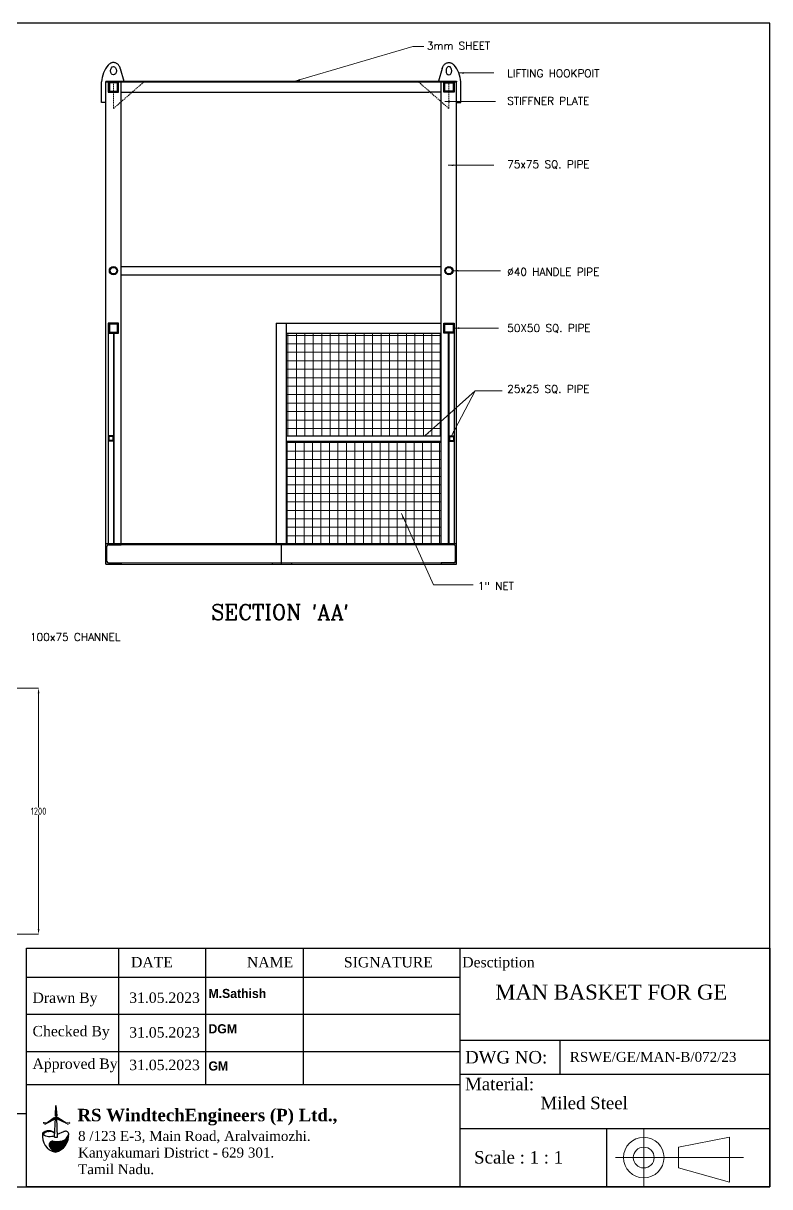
# Model space of a CAD drawing. Header units: millimetres. Extents: x 11912 to 63787, y -45933 to 16243.
# Drawn here: x 16294 to 19931, y -23755 to -18085 of the extents above; entities that cross this region are included whole.
import ezdxf

# ---------------------------------------------------------------- set-up
doc = ezdxf.new("R2010")
doc.units = ezdxf.units.MM
doc.linetypes.add('HIDDEN', pattern=[9.525, 6.35, -3.175])
doc.styles.get("Standard").update_dxf_attribs({"font": 'dim.shx'})
doc.dimstyles.get("Standard").update_dxf_attribs({"dimtxt": 35, "dimasz": 25, "dimexe": 0.18, "dimexo": 30, "dimgap": 0.09, "dimtad": 0, "dimtih": 1, "dimtoh": 1, "dimdec": 0, "dimzin": 0, "dimdsep": 46, "dimtxsty": 'Standard', "dimcen": 0.09, "dimadec": 0, "dimazin": 0, "dimtfac": 1, "dimtdec": 0, "dimtofl": 0, "dimtmove": 0, "dimatfit": 3, "dimfxl": 1, "dimtolj": 1, "dimtzin": 0, "dimlwd": 5, "dimlwe": 5, "dimarcsym": 0})
pattern_1 = [(45, (-6915.018, -98195.706), (-3.05584582, 3.05584582), [])]

# ---------------------------------------------------------------- blocks, each defined once
blk = doc.blocks.new('*D17')
at = {"color": 0, "lineweight": 5, "transparency": 16777216}
for p, q in [((16257, -21324.4), (16368.4, -21324.4)), ((16368.2, -21349.4), (16368.2, -21906.8)), ((16368.2, -22499.4), (16368.2, -21942)), ((16257, -22524.4), (16368.4, -22524.4))]:
    blk.add_line(p, q, dxfattribs=at)
at = {"color": 0, "transparency": 16777216}
for points in [[(16364.1, -21349.4), (16372.4, -21349.4), (16368.2, -21324.4)], [(16364.1, -22499.4), (16372.4, -22499.4), (16368.2, -22524.4)]]:
    blk.add_solid(points, dxfattribs=at)
at = {"layer": 'Defpoints', "color": 0, "transparency": 16777216}
for p in [(16227, -21324.4), (16227, -22524.4), (16368.2, -22524.4)]:
    blk.add_point(p, dxfattribs=at)
at = {"color": 0, "transparency": 16777216, "insert": (16368.2, -21924.4), "char_height": 35, "attachment_point": 5}
blk.add_mtext('\\A1;1200', dxfattribs=at)

msp = doc.modelspace()

# ---------------------------------------------------------------- hatches: boundary and pattern name
h = msp.add_hatch(color=256)
h.dxf.hatch_style = 1
h.paths.add_polyline_path([(16758.1, -18370.5), (16708.1, -18370.5), (16708.1, -18420.5), (16758.1, -18420.5)])
h.paths.add_polyline_path([(16753.1, -18375.5), (16713.1, -18375.5), (16713.1, -18415.5), (16753.1, -18415.5)], flags=16)
h = msp.add_hatch(color=256)
h.dxf.hatch_style = 1
h.paths.add_polyline_path([(18343.1, -18420.5), (18393.1, -18420.5), (18393.1, -18370.5), (18343.1, -18370.5)])
h.paths.add_polyline_path([(18348.1, -18415.5), (18388.1, -18415.5), (18388.1, -18375.5), (18348.1, -18375.5)], flags=16)
h = msp.add_hatch(color=256)
h.dxf.hatch_style = 1
h.paths.add_polyline_path([(16753.1, -19290.5, 1), (16713.1, -19290.5, 1)])
h.paths.add_polyline_path([(16749.1, -19290.5, 1), (16717.1, -19290.5, 1)], flags=16)
h = msp.add_hatch(color=256)
h.dxf.hatch_style = 1
h.paths.add_polyline_path([(18388.1, -19290.5, 1), (18348.1, -19290.5, 1)])
h.paths.add_polyline_path([(18384.1, -19290.5, 1), (18352.1, -19290.5, 1)], flags=16)
h = msp.add_hatch(color=256)
h.dxf.hatch_style = 1
h.paths.add_polyline_path([(16758.1, -19545.5), (16708.1, -19545.5), (16708.1, -19595.5), (16758.1, -19595.5)])
h.paths.add_polyline_path([(16753.1, -19550.5), (16713.1, -19550.5), (16713.1, -19590.5), (16753.1, -19590.5)], flags=16)
h = msp.add_hatch(color=256)
h.dxf.hatch_style = 1
h.paths.add_polyline_path([(18343.1, -19595.5), (18393.1, -19595.5), (18393.1, -19545.5), (18343.1, -19545.5)])
h.paths.add_polyline_path([(18348.1, -19590.5), (18388.1, -19590.5), (18388.1, -19550.5), (18348.1, -19550.5)], flags=16)
at = {"lineweight": 5, "true_color": 0x939598}
h = msp.add_hatch(dxfattribs=at)
h.set_pattern_fill('NET', color=252, scale=13)
h.paths.add_polyline_path([(18330.6, -19595.5), (17575.6, -19595.5), (17575.6, -20095.5), (18330.6, -20095.5)])
h = msp.add_hatch(color=256)
h.dxf.hatch_style = 1
h.paths.add_polyline_path([(16708.1, -20120.5), (16733.1, -20120.5), (16733.1, -20095.5), (16708.1, -20095.5)])
h.paths.add_polyline_path([(16711.1, -20117.5), (16730.1, -20117.5), (16730.1, -20098.5), (16711.1, -20098.5)], flags=16)
h = msp.add_hatch(dxfattribs=at)
h.set_pattern_fill('NET', color=252, scale=13)
h.set_pattern_definition([(0, (4412.712, -275.026), (0, 41.275), []), (90, (4412.712, -275.026), (-41.275, 3e-15), [])])
h.paths.add_polyline_path([(17575.6, -20120.5), (17575.6, -20620.5), (18330.6, -20620.5), (18330.6, -20120.5)])
h = msp.add_hatch(color=256)
h.dxf.hatch_style = 1
h.paths.add_polyline_path([(18393.1, -20095.5), (18368.1, -20095.5), (18368.1, -20120.5), (18393.1, -20120.5)])
h.paths.add_polyline_path([(18390.1, -20117.5), (18371.1, -20117.5), (18371.1, -20098.5), (18390.1, -20098.5)], flags=16)
h = msp.add_hatch(color=256)
h.dxf.hatch_style = 1
h.paths.add_polyline_path([(16701.6, -20634, -0.414214), (16709.1, -20626.5), (16770.6, -20626.5), (16770.6, -20620.5), (16695.6, -20620.5), (16695.6, -20720.5), (16770.6, -20720.5), (16770.6, -20714.5), (16709.1, -20714.5, -0.414214), (16701.6, -20707)])
h = msp.add_hatch(color=256)
h.dxf.hatch_style = 1
h.paths.add_polyline_path([(17551.1, -20620.5), (17505.9, -20620.5), (17505.9, -20626.5), (17551.1, -20626.5)])
h.paths.add_polyline_path([(17601.1, -20620.5), (17551.1, -20620.5), (17551.1, -20626.5), (17601.1, -20626.5)])
h.paths.add_polyline_path([(17601.1, -20714.5), (17551.1, -20714.5), (17551.1, -20720.5), (17601.1, -20720.5)])
h.paths.add_polyline_path([(17551.1, -20714.5), (17505.9, -20714.5), (17505.9, -20720.5), (17551.1, -20720.5)])
h = msp.add_hatch(color=256)
h.dxf.hatch_style = 1
h.paths.add_polyline_path([(18399.6, -20634, 0.414214), (18392.1, -20626.5), (18330.6, -20626.5), (18330.6, -20620.5), (18405.6, -20620.5), (18405.6, -20720.5), (18330.6, -20720.5), (18330.6, -20714.5), (18392.1, -20714.5, 0.414214), (18399.6, -20707)])
at = {"linetype": 'ByBlock', "lineweight": 9}
h = msp.add_hatch(dxfattribs=at)
h.set_pattern_fill('ANSI31', scale=34.572949, style=0)
h.set_pattern_definition(pattern_1)
h.paths.add_polyline_path([(16448.6, -23409.9), (16453.5, -23409.8), (16452.5, -23359.5), (16451, -23359.5)])
h.paths.add_polyline_path([(16453.5, -23409.8), (16458.5, -23409.7), (16454.1, -23359.5), (16452.5, -23359.5)])
h = msp.add_hatch(dxfattribs=at)
h.set_pattern_fill('ANSI31', scale=34.572949, style=0)
h.set_pattern_definition(pattern_1)
h.paths.add_polyline_path([(16462.9, -23417), (16460.5, -23421.3), (16504.6, -23445.6), (16505.3, -23444.2)])
h.paths.add_polyline_path([(16460.5, -23421.3), (16458.1, -23425.6), (16503.8, -23447), (16504.6, -23445.6)])
h = msp.add_hatch(dxfattribs=at)
h.set_pattern_fill('ANSI31', scale=34.572949, angle=45, style=0)
h.set_pattern_definition([(90, (-6915.018, -98195.706), (-4.3216186, 1e-15), [])])
h.paths.add_polyline_path([(16449.6, -23425.8), (16447.1, -23421.6), (16404, -23447.6), (16404.8, -23449)])
h.paths.add_polyline_path([(16447.1, -23421.6), (16444.5, -23417.3), (16403.2, -23446.3), (16404, -23447.6)])
at = {"linetype": 'ByBlock'}
h = msp.add_hatch(dxfattribs=at)
h.set_pattern_fill('ANSI31', color=256, scale=17.286474, style=0)
h.set_pattern_definition([(45, (-6915.018, -98195.7061), (-1.52792291, 1.52792291), [])])
h.paths.add_polyline_path([(16447.1, -23494.9), (16447.2, -23492.9, 0.430895), (16388.5, -23492.4, 0.193141), (16387.3, -23495.7, 0.276622), (16389.2, -23499.7, 0.013756), (16392, -23501.5, -0.201708), (16396, -23494, -0.361719)])
at = {"lineweight": 5}
h = msp.add_hatch(dxfattribs=at)
h.set_pattern_fill('ANSI31', scale=34.572949, style=0)
h.set_pattern_definition(pattern_1)
h.paths.add_polyline_path([(16440, -23532.3, 0.59684), (16421.5, -23558.5, 0.149261), (16450, -23586.7, 0.360444), (16515.2, -23496.8, -0.274693), (16485.5, -23530.6, -0.101464)])

# ---------------------------------------------------------------- linework, layer by layer
for p, q in [((16765.8, -18304.4), (16784, -18367.5)), ((18335.4, -18304.4), (18317.2, -18367.5)), ((16675.6, -18470.5), (16675.6, -18370.5)), ((16695.6, -18367.5), (18405.6, -18367.5)), ((16695.6, -18367.5), (16695.6, -18370.5)), ((16695.6, -20720.5), (16695.6, -18370.5)), ((16695.6, -18370.5), (18405.6, -18370.5)), ((16770.6, -18467.5), (16770.6, -18370.5)), ((18330.6, -18467.5), (18330.6, -18370.5)), ((18330.6, -18467.5), (18330.6, -18370.5)), ((18405.6, -18367.5), (18405.6, -18370.5)), ((18405.6, -20720.5), (18405.6, -18370.5)), ((18425.6, -18470.5), (18425.6, -18370.5)), ((16770.6, -18420.5), (16831.3, -18420.5)), ((16831.3, -18420.5), (18270, -18420.5)), ((18330.6, -18420.5), (18270, -18420.5)), ((18330.6, -18420.5), (18270, -18420.5)), ((16695.6, -18470.5), (16675.6, -18470.5)), ((16770.6, -20620.5), (16770.6, -18467.5)), ((18330.6, -20620.5), (18330.6, -18467.5)), ((18405.6, -18470.5), (18425.6, -18470.5)), ((16770.6, -19270.5), (18330.6, -19270.5)), ((16770.6, -19310.5), (18330.6, -19310.5)), ((17525.6, -19545.5), (18330.6, -19545.5)), ((17525.6, -19545.5), (17525.6, -20620.5)), ((17575.6, -19545.5), (17575.6, -20620.5)), ((16708.1, -19595.5), (16708.1, -20620.5)), ((16733.1, -19595.5), (16733.1, -20620.5)), ((17575.6, -19595.5), (18330.6, -19595.5)), ((18368.1, -19595.5), (18368.1, -20620.5)), ((18393.1, -19595.5), (18393.1, -20620.5)), ((16733.1, -20095.5), (16708.1, -20095.5)), ((16733.1, -20120.5), (16708.1, -20120.5)), ((16711.1, -20098.5), (16711.1, -20117.5)), ((16730.1, -20098.5), (16711.1, -20098.5)), ((16730.1, -20117.5), (16711.1, -20117.5)), ((16730.1, -20098.5), (16730.1, -20117.5)), ((17575.6, -20095.5), (18330.6, -20095.5)), ((17575.6, -20120.5), (18330.6, -20120.5)), ((18368.1, -20095.5), (18393.1, -20095.5)), ((18368.1, -20120.5), (18393.1, -20120.5)), ((18371.1, -20098.5), (18390.1, -20098.5)), ((18371.1, -20098.5), (18371.1, -20117.5)), ((18371.1, -20117.5), (18390.1, -20117.5)), ((18390.1, -20098.5), (18390.1, -20117.5)), ((16695.6, -20620.5), (18405.6, -20620.5)), ((16701.6, -20707), (16701.6, -20634)), ((16709.1, -20626.5), (16770.6, -20626.5)), ((16770.6, -20620.5), (16770.6, -20626.5)), ((17505.9, -20620.5), (17505.9, -20626.5)), ((17551.1, -20620.5), (17551.1, -20720.5)), ((17601.1, -20620.5), (17601.1, -20626.5)), ((18330.6, -20620.5), (18330.6, -20626.5)), ((18392.1, -20626.5), (18330.6, -20626.5)), ((18399.6, -20707), (18399.6, -20634)), ((16695.6, -20720.5), (18405.6, -20720.5)), ((16709.1, -20714.5), (16770.6, -20714.5)), ((16770.6, -20714.5), (16770.6, -20720.5)), ((17505.9, -20714.5), (17505.9, -20720.5)), ((17601.1, -20714.5), (17601.1, -20720.5)), ((18392.1, -20714.5), (18330.6, -20714.5)), ((18330.6, -20714.5), (18330.6, -20720.5))]:
    msp.add_line(p, q)
at = {"linetype": 'HIDDEN', "lineweight": 5}
for p, q in [((16733.1, -18500.4), (16881.3, -18370.5)), ((16733.1, -18500.4), (16733.1, -18370.5)), ((18368.1, -18500.4), (18220, -18370.5)), ((18368.1, -18500.4), (18368.1, -18370.5))]:
    msp.add_line(p, q, dxfattribs=at)
at = {"color": 252, "lineweight": 5, "true_color": 0x939598}
for p, q in [((16736.1, -19605.4), (16733.1, -19605.4)), ((16736.1, -19595.5), (16736.1, -20620.5)), ((18365.1, -19595.5), (18365.1, -20620.5)), ((18365.1, -19605.4), (18368.1, -19605.4)), ((16736.1, -19647), (16733.1, -19647)), ((18365.1, -19647), (18368.1, -19647)), ((16736.1, -19688.5), (16733.1, -19688.5)), ((16736.1, -19729.4), (16733.1, -19729.4)), ((18365.1, -19688.5), (18368.1, -19688.5)), ((18365.1, -19729.4), (18368.1, -19729.4)), ((16736.1, -19770.8), (16733.1, -19770.8)), ((18365.1, -19770.8), (18368.1, -19770.8)), ((16736.1, -19812.1), (16733.1, -19812.1)), ((18365.1, -19812.1), (18368.1, -19812.1)), ((16736.1, -19853.4), (16733.1, -19853.4)), ((16736.1, -19894.6), (16733.1, -19894.6)), ((18365.1, -19853.4), (18368.1, -19853.4)), ((18365.1, -19894.6), (18368.1, -19894.6)), ((16736.1, -19935.9), (16733.1, -19935.9)), ((18365.1, -19935.9), (18368.1, -19935.9)), ((16736.1, -19977.2), (16733.1, -19977.2)), ((18365.1, -19977.2), (18368.1, -19977.2)), ((16736.1, -20018.5), (16733.1, -20018.5)), ((16736.1, -20060), (16733.1, -20060)), ((18365.1, -20018.5), (18368.1, -20018.5)), ((18365.1, -20060), (18368.1, -20060)), ((16736.1, -20128.5), (16733.1, -20128.5)), ((18365.1, -20128.5), (18368.1, -20128.5)), ((16736.1, -20169.7), (16733.1, -20169.7)), ((18365.1, -20169.7), (18368.1, -20169.7)), ((16736.1, -20210.9), (16733.1, -20210.9)), ((18365.1, -20210.9), (18368.1, -20210.9)), ((16736.1, -20252.3), (16733.1, -20252.3)), ((16736.1, -20293.3), (16733.1, -20293.3)), ((16736.1, -20293.6), (16733.1, -20293.6)), ((18365.1, -20252.3), (18368.1, -20252.3)), ((18365.1, -20293.3), (18368.1, -20293.3)), ((18365.1, -20293.6), (18368.1, -20293.6)), ((16736.1, -20334.9), (16733.1, -20334.9)), ((18365.1, -20334.9), (18368.1, -20334.9)), ((16736.1, -20376.1), (16733.1, -20376.1)), ((18365.1, -20376.1), (18368.1, -20376.1)), ((16736.1, -20417.3), (16733.1, -20417.3)), ((16736.1, -20458.6), (16733.1, -20458.6)), ((18365.1, -20417.3), (18368.1, -20417.3)), ((18365.1, -20458.6), (18368.1, -20458.6)), ((16736.1, -20499.9), (16733.1, -20499.9)), ((18365.1, -20499.9), (18368.1, -20499.9)), ((16736.1, -20541.1), (16733.1, -20541.1)), ((18365.1, -20541.1), (18368.1, -20541.1)), ((16736.1, -20582.4), (16733.1, -20582.4)), ((18365.1, -20582.4), (18368.1, -20582.4))]:
    msp.add_line(p, q, dxfattribs=at)
at = {"lineweight": 5}
for p, q in [((16770.6, -20626.5), (18330.6, -20626.5)), ((16770.6, -20714.5), (18330.6, -20714.5))]:
    msp.add_line(p, q, dxfattribs=at)
at = {"color": 7, "ltscale": 2}
for p, q in [((16759.8, -23040.8), (16759.8, -22591.3)), ((17182.7, -23040.8), (17182.7, -22591.3)), ((17660, -23256.3), (17660, -22591.3)), ((18423.3, -23754.7), (18423.3, -22591.3)), ((16310, -22734.1), (18423.3, -22734.1)), ((16759.8, -23256.3), (16759.8, -22806.8)), ((17182.7, -23256.3), (17182.7, -22806.8)), ((16310, -22913.8), (18423.3, -22913.8)), ((18423.3, -23040.8), (19931.5, -23040.8)), ((16310, -23094.9), (18423.3, -23094.9)), ((18423.3, -23206.8), (19931.5, -23206.8)), ((16310, -23256.3), (18423.3, -23256.3)), ((18423.3, -23470.4), (19931.5, -23470.4))]:
    msp.add_line(p, q, dxfattribs=at)
at = {"color": 7}
for p, q in [((18908.8, -23040.8), (18908.8, -23206.8)), ((16446.3, -23513.7), (16450.1, -23419.6)), ((16461, -23513.7), (16457.3, -23419.6)), ((19136.4, -23470.4), (19136.4, -23754.7)), ((16446.3, -23513.7), (16461, -23513.7)), ((16460.4, -23498.9), (16492.1, -23486.2))]:
    msp.add_line(p, q, dxfattribs=at)
at = {"linetype": 'ByBlock', "lineweight": 9}
for p, q in [((16420.1, -23132.1), (16423.2, -23132)), ((16403.2, -23446.3), (16404.8, -23449))]:
    msp.add_line(p, q, dxfattribs=at)
at = {"color": 7, "linetype": 'ByBlock', "lineweight": 9}
for p, q in [((16448.6, -23409.9), (16451, -23359.5)), ((16453.6, -23413.4), (16452.5, -23359.5)), ((16458.5, -23409.7), (16454.1, -23359.5)), ((16448.6, -23409.9), (16458.5, -23409.7)), ((16462.9, -23417), (16458.1, -23425.6)), ((16462.9, -23417), (16505.3, -23444.2)), ((16444.5, -23417.3), (16403.2, -23446.3)), ((16450.2, -23419.7), (16404, -23447.6)), ((16449.6, -23425.8), (16404.8, -23449)), ((16449.6, -23425.8), (16444.5, -23417.3)), ((16457.3, -23419.6), (16504.6, -23445.6)), ((16458.1, -23425.6), (16503.8, -23447)), ((16505.3, -23444.2), (16503.8, -23447))]:
    msp.add_line(p, q, dxfattribs=at)
at = {"color": 7, "lineweight": 9}
for p, q in [((19317.5, -23470.4), (19317.5, -23754.7)), ((19486.3, -23561.7), (19736.1, -23513.7)), ((19736.1, -23513.7), (19736.1, -23733.1)), ((19486.3, -23561.7), (19486.3, -23663.4)), ((19180.2, -23612.6), (19803.9, -23612.6)), ((19736.1, -23733.1), (19486.3, -23663.4))]:
    msp.add_line(p, q, dxfattribs=at)
for points in [[(11912.5, -23754.7), (19931.5, -23754.7), (19931.5, -18084.7), (11912.5, -18084.7)], [(16758.1, -18370.5), (16708.1, -18370.5), (16708.1, -18420.5), (16758.1, -18420.5)], [(18343.1, -18370.5), (18393.1, -18370.5), (18393.1, -18420.5), (18343.1, -18420.5)], [(16753.1, -18375.5), (16713.1, -18375.5), (16713.1, -18415.5), (16753.1, -18415.5)], [(18348.1, -18375.5), (18388.1, -18375.5), (18388.1, -18415.5), (18348.1, -18415.5)], [(16758.1, -19545.5), (16708.1, -19545.5), (16708.1, -19595.5), (16758.1, -19595.5)], [(16753.1, -19550.5), (16713.1, -19550.5), (16713.1, -19590.5), (16753.1, -19590.5)], [(18343.1, -19545.5), (18393.1, -19545.5), (18393.1, -19595.5), (18343.1, -19595.5)], [(18348.1, -19550.5), (18388.1, -19550.5), (18388.1, -19590.5), (18348.1, -19590.5)], [(16310, -23400.2), (14933.2, -23400.2), (14933.2, -23754.7), (16310, -23754.7)]]:
    msp.add_lwpolyline(points, close=True)
at = {"color": 7}
msp.add_lwpolyline([(19931.5, -22591.3), (19931.5, -23754.7), (16310, -23754.7), (16310, -22591.3), (19931.5, -22591.3)], dxfattribs=at)
for centre, radius in [((16733.1, -19290.5), 20), ((16733.1, -19290.5), 16), ((18368.1, -19290.5), 20), ((18368.1, -19290.5), 16)]:
    msp.add_circle(centre, radius)
at = {"color": 252, "lineweight": 5, "true_color": 0x939598}
for centre in [(16734.6, -19605.4), (18366.6, -19605.4), (16734.6, -19647), (18366.6, -19647), (16734.6, -19688.5), (16734.6, -19729.4), (18366.6, -19688.5), (18366.6, -19729.4), (16734.6, -19770.8), (18366.6, -19770.8), (16734.6, -19812.1), (18366.6, -19812.1), (16734.6, -19853.4), (16734.6, -19894.6), (18366.6, -19853.4), (18366.6, -19894.6), (16734.6, -19935.9), (18366.6, -19935.9), (16734.6, -19977.2), (18366.6, -19977.2), (16734.6, -20018.5), (16734.6, -20060), (18366.6, -20018.5), (18366.6, -20060), (16734.6, -20128.5), (18366.6, -20128.5), (16734.6, -20169.7), (18366.6, -20169.7), (16734.6, -20210.9), (18366.6, -20210.9), (16734.6, -20252.3), (16734.6, -20293.3), (16734.6, -20293.6), (18366.6, -20252.3), (18366.6, -20293.3), (18366.6, -20293.6), (16734.6, -20334.9), (18366.6, -20334.9), (16734.6, -20376.1), (18366.6, -20376.1), (16734.6, -20417.3), (16734.6, -20458.6), (18366.6, -20417.3), (18366.6, -20458.6), (16734.6, -20499.9), (18366.6, -20499.9), (16734.6, -20541.1), (16734.6, -20582.4), (18366.6, -20541.1), (18366.6, -20582.4)]:
    msp.add_circle(centre, 1.5, dxfattribs=at)
at = {"color": 7}
msp.add_circle((16453.7, -23417.6), 4.13, dxfattribs=at)
at = {"color": 7, "lineweight": 9}
for radius in [98.9, 50.8]:
    msp.add_circle((19317.5, -23612.6), radius, dxfattribs=at)
for centre, radius, start, end in [((16809.6, -18376.4), 134.2, 139.2058, 177.4909), ((18291.6, -18376.4), 134.2, 2.5091, 40.7942), ((16709.1, -20634), 7.48, 90, 180), ((18392.1, -20634), 7.48, 0, 90), ((16709.1, -20707), 7.48, 180, 270), ((18392.1, -20707), 7.48, 270, 0)]:
    msp.add_arc(centre, radius, start, end)
at = {"color": 7}
for centre, radius, start, end in [((16396.8, -23443.1), 5.24, 141.4423, 229.9343), ((16405.4, -23446.2), 7.06, 137.2696, 222.4956), ((16506.2, -23446.2), 7.06, 317.5044, 42.7304), ((16514.8, -23443.1), 5.24, 310.0657, 38.5577), ((16468.8, -23506.6), 82.2, 172.3626, 256.7897), ((16423, -23448.6), 61.2, 236.4998, 292.7808), ((16428.4, -23502.4), 87, 284.4201, 3.7056), ((16471.9, -23488.7), 44.1, 287.988, 349.4276), ((16499.4, -23500.7), 16.3, 13.8851, 116.955), ((16437.8, -23550.4), 18.2, 83.0551, 211.7534), ((16458.6, -23420.6), 113.3, 260.5408, 283.7153)]:
    msp.add_arc(centre, radius, start, end, dxfattribs=at)
at = {"linetype": 'ByBlock'}
for centre, radius, start, end in [((16392, -23495.5), 4.64, 138.858, 182.5843), ((16391.6, -23496.1), 4.3, 174.0419, 235.8923), ((16402.9, -23502.4), 10.9, 129.4939, 175.1099), ((16478.6, -23529.3), 64.1, 208.5722, 243.5155)]:
    msp.add_arc(centre, radius, start, end, dxfattribs=at)
at = {"color": 7, "lineweight": 20}
for centre, radius, start, end in [((16417.6, -23520.4), 40.4, 42.9233, 136.1672), ((16421, -23525.2), 40, 49.2851, 128.8291)]:
    msp.add_arc(centre, radius, start, end, dxfattribs=at)
msp.add_ellipse((16733.1, -18316.2), major_axis=(0, 20), ratio=0.708952)
at = {"extrusion": (0, 0, -1)}
msp.add_ellipse((18368.1, -18316.2), major_axis=(0, 20), ratio=0.708952, dxfattribs=at)
for points, knots in [([(16733.1, -18276.2), (16731.5, -18276.2), (16729.8, -18276.3), (16726.5, -18276.9), (16724.9, -18277.3), (16721.8, -18278.3), (16720.4, -18278.9), (16717.6, -18280.4), (16716.2, -18281.2), (16713.1, -18283.5), (16711.3, -18285.1), (16709.2, -18287.4), (16708.6, -18288.1), (16708.1, -18288.7)], [0, 0, 0, 0, 0.1179547, 0.1179547, 0.2359094, 0.2359094, 0.3538641, 0.3538641, 0.4718188, 0.4718188, 0.6548077, 0.6548077, 0.7258378, 0.7258378, 0.7258378, 0.7258378]), ([(16765.8, -18304.4), (16765.6, -18303.6), (16765.4, -18302.9), (16764.3, -18299.2), (16763.1, -18296.4), (16760.3, -18291.5), (16758.8, -18289.5), (16755.5, -18285.6), (16753.5, -18283.8), (16749.7, -18281), (16747.8, -18279.9), (16743.9, -18278.1), (16741.8, -18277.4), (16737.5, -18276.4), (16735.3, -18276.2), (16733.1, -18276.2)], [5.05973, 5.05973, 5.05973, 5.05973, 5.129111, 5.129111, 5.391415, 5.391415, 5.599652, 5.599652, 5.807888, 5.807888, 5.967902, 5.967902, 6.127916, 6.127916, 6.283185, 6.283185, 6.283185, 6.283185]), ([(18335.4, -18304.4), (18335.6, -18303.6), (18335.8, -18302.9), (18337, -18299.2), (18338.2, -18296.4), (18341, -18291.5), (18342.4, -18289.5), (18345.8, -18285.6), (18347.7, -18283.8), (18351.6, -18281), (18353.4, -18279.9), (18357.3, -18278.1), (18359.4, -18277.4), (18363.7, -18276.4), (18365.9, -18276.2), (18368.1, -18276.2)], [5.05973, 5.05973, 5.05973, 5.05973, 5.129111, 5.129111, 5.391415, 5.391415, 5.599652, 5.599652, 5.807888, 5.807888, 5.967902, 5.967902, 6.127916, 6.127916, 6.283185, 6.283185, 6.283185, 6.283185]), ([(18368.1, -18276.2), (18369.8, -18276.2), (18371.5, -18276.3), (18374.7, -18276.9), (18376.3, -18277.3), (18379.4, -18278.3), (18380.9, -18278.9), (18383.7, -18280.4), (18385, -18281.2), (18388.2, -18283.5), (18389.9, -18285.1), (18392.1, -18287.4), (18392.6, -18288.1), (18393.2, -18288.7)], [0, 0, 0, 0, 0.1179547, 0.1179547, 0.2359094, 0.2359094, 0.3538641, 0.3538641, 0.4718188, 0.4718188, 0.6548077, 0.6548077, 0.7258378, 0.7258378, 0.7258378, 0.7258378])]:
    msp.add_open_spline(points, degree=3, knots=knots)

# ---------------------------------------------------------------- texts
at = {"attachment_point": 1}
for s, width, gutter_width, insert, char_height in [('{\\Fcomplex|c0;3mm SHEET}', 39452.729, 187.5, (18260.9, -18175.6), 37.5), ('{\\Fcomplex|c0;LIFTING HOOKPOIT}', 39452.729, 187.5, (18651.9, -18309.6), 37.5), ('{\\Fcomplex|c0;STIFFNER PLATE}', 39452.729, 187.5, (18651.9, -18444.2), 37.5), ('{\\Fcomplex|c0;75x75 SQ. PIPE}', 39452.729, 187.5, (18651.9, -18753), 37.5), ('{\\Fcomplex|c0;%%C40 HANDLE PIPE}', 39452.729, 187.5, (18651.9, -19277.3), 37.5), ('{\\Fcomplex|c0;50X50 SQ. PIPE}', 39452.729, 187.5, (18651.9, -19551.5), 37.5), ('{\\Fcomplex|c0;25x25 SQ. PIPE}', 39452.729, 187.5, (18651.9, -19847.7), 37.5), ('{\\Fcomplex|c0;1" NET}', 39452.729, 187.5, (18509.7, -20808.2), 37.5), ("{\\Fcomplex|c0;SECTION 'AA'}", 78905.457, 375, (17209.1, -20917), 75), ('{\\Fcomplex|c0;100x75 CHANNEL}', 39452.729, 187.5, (16326.6, -21057), 37.5)]:
    msp.add_mtext_dynamic_manual_height_columns(s, width=width, gutter_width=gutter_width, heights=[0], dxfattribs=dict(at, insert=insert, char_height=char_height))
at = {"color": 7, "attachment_point": 1}
for s, insert, char_height, width in [('{\\fTimes New Roman|b0|i0|c0|p18;DATE}', (16818.7, -22635.1), 50.674, 41296.265), ('{\\fTimes New Roman|b0|i0|c0|p18;NAME}', (17383.7, -22635.1), 50.674, 41296.265), ('{\\fTimes New Roman|b0|i0|c0|p18;SIGNATURE}', (17856.2, -22635.1), 50.674, 41296.265), ('{\\fTimes New Roman|b0|i0|c0|p18;Desctiption}', (18432.8, -22635.1), 50.674, 41296.265), ('{\\fBradley Hand ITC|b1|i0|c0|p66;M.Sathish}', (17196.2, -22790.5), 44.593, 36340.713), ('{\\fTimes New Roman|b0|i0|c0|p18;MAN BASKET FOR GE}', (18594.4, -22769.7), 72.971, 59466.621), ('{\\fTimes New Roman|b0|i0|c0|p18;Drawn By}', (16338.8, -22808.2), 50.674, 41296.265), ('{\\fTimes New Roman|b0|i0|c0|p18;31.05.2023}', (16809.9, -22808.2), 50.674, 41296.265), ('{\\fBradley Hand ITC|b1|i0|c0|p66;DGM}', (17196.2, -22962.7), 44.593, 36340.713), ('{\\fTimes New Roman|b0|i0|c0|p18;Checked By}', (16338.8, -22971.1), 50.674, 41296.265), ('{\\fTimes New Roman|b0|i0|c0|p18;31.05.2023}', (16809.9, -22977.1), 50.674, 41296.265), ('{\\fTimes New Roman|b0|i0|c0|p18;Approved By}', (16338.8, -23129.7), 50.674, 41296.265), ('{\\fTimes New Roman|b0|i0|c0|p18;DWG NO:}', (18446.6, -23093), 60.809, 49555.517), ('{\\fTimes New Roman|b0|i0|c0|p18;RSWE/GE/MAN-B/072/23}', (18957, -23097.8), 48.647, 39644.414), ('{\\fTimes New Roman|b0|i0|c0|p18;31.05.2023}', (16809.9, -23135.8), 50.674, 41296.265), ('{\\fBradley Hand ITC|b1|i0|c0|p66;\\PGM}', (17196.2, -23069.7), 44.593, 36340.713), ('{\\fTimes New Roman|b0|i0|c0|p18;Material:}', (18446.6, -23223.7), 60.809, 49555.517), ('{\\fTimes New Roman|b0|i0|c0|p18;Miled Steel}', (18814.2, -23316.1), 60.809, 49555.517), ('{\\fTimes New Roman|b1|i0|c0|p18;RS WindtechEngineers (P) Ltd.,}', (16557.7, -23375), 60.733, 49493.925), ('\\A1;{\\fTimes New Roman|b0|i0|c0|p18;8 /123 E-3, Main Road, Aralvaimozhi.\\PKanyakumari District - 629 301.\\PTamil Nadu.}', (16560.7, -23482.9), 48.587, 39595.14), ('{\\fTimes New Roman|b0|i0|c0|p18;Scale : 1 : 1}', (18490.8, -23580.9), 60.809, 49555.517)]:
    msp.add_mtext(s, dxfattribs=dict(at, insert=insert, char_height=char_height, width=width))

# ---------------------------------------------------------------- dimensions: what is measured, and where the dimension line sits
dim = msp.add_linear_dim(base=(16368.2, -22524.4), p1=(16227, -21324.4), p2=(16227, -22524.4), angle=90, dimstyle='Standard')
dim.commit()
dim.dimension.update_dxf_attribs({"geometry": '*D17', "text_midpoint": (16368.2, -21924.4)})

# ---------------------------------------------------------------- leaders
for points in [[(17617.1, -18367.5), (18192.6, -18197.9), (18245.1, -18197.9)], [(18416.3, -18326.9), (18586.7, -18326.9)], [(18347.7, -18465.7), (18594.9, -18465.7)], [(18364.9, -18776.9), (18586.3, -18776.9)], [(18388.1, -19290.5), (18619.6, -19290.5)], [(18393.1, -19570.5), (18609.2, -19570.5)], [(18250.9, -20095.5), (18496.7, -19875.5), (18626.8, -19875.5)], [(18380.6, -20095.5), (18496.7, -19875.5)], [(18136.3, -20474.5), (18292.4, -20820.9), (18486, -20820.9)]]:
    msp.add_leader(points, dimstyle='Standard')

doc.saveas('drawing.dxf')
